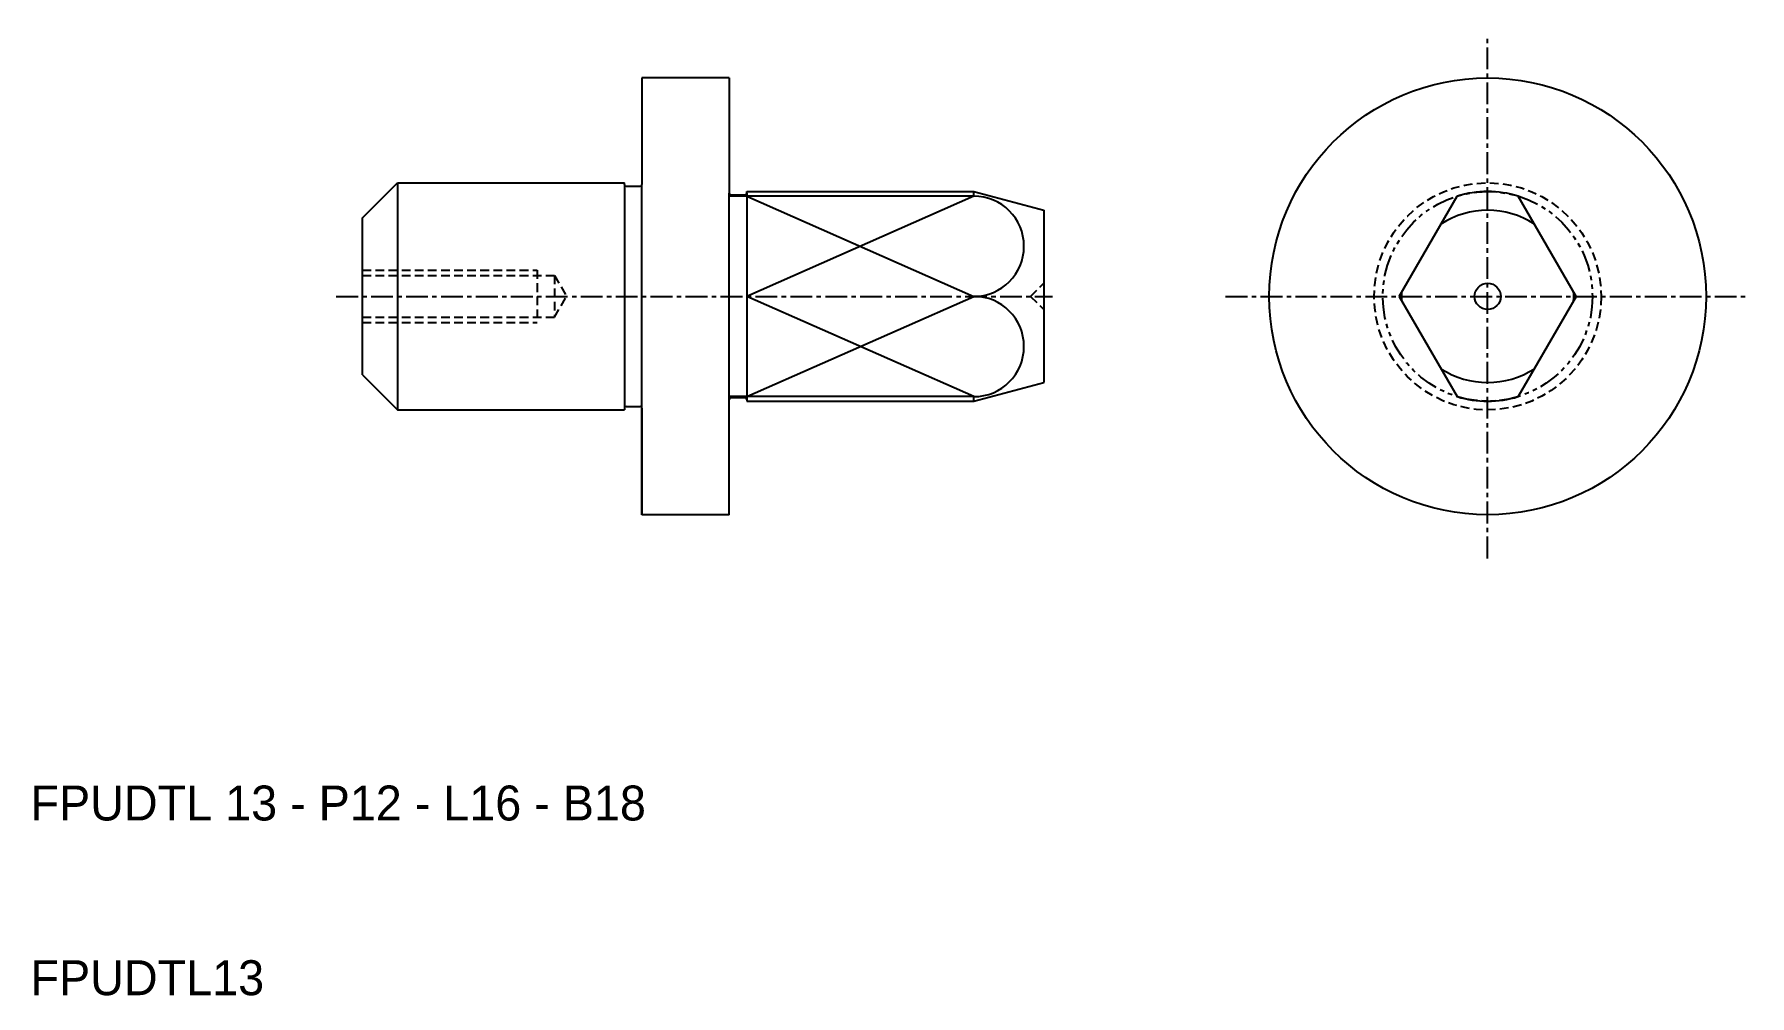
# Model space of a CAD drawing. Extents: x 10.2 to 108.4, y 10 to 65.
import ezdxf

# ---------------------------------------------------------------- set-up
doc = ezdxf.new("R2010")
doc.units = 0
for name, pattern in [('CENTER', [2, 1.25, -0.25, 0.25, -0.25]), ('DASHED', [0.75, 0.5, -0.25]), ('PHANTOM', [2.5, 1.25, -0.25, 0.25, -0.25, 0.25, -0.25])]:
    doc.linetypes.add(name, pattern=pattern)
doc.layers.get('0').update_dxf_attribs({"linetype": 'CONTINUOUS'})
doc.layers.add('CENTER', color=1, linetype='CENTER')

msp = doc.modelspace()

# ---------------------------------------------------------------- linework, layer by layer
at = {"color": 7, "linetype": 'CONTINUOUS'}
for p, q in [((45, 62.5), (45, 56.4)), ((50, 62.5), (45, 62.5)), ((50, 62.5), (50, 55.9)), ((29, 54.5), (31, 56.5)), ((31, 56.5), (44, 56.5)), ((31, 56.5), (31, 43.5)), ((44, 56.4), (44, 56.5)), ((44, 56.4), (44, 43.6)), ((44.1, 56.3), (44.9, 56.3)), ((45, 43.6), (45, 56.4)), ((51, 56), (64, 56)), ((51, 55.9), (51, 56)), ((51, 55.9), (51, 56)), ((64, 56), (68, 54.928)), ((64, 55.739), (64, 56)), ((50, 44.1), (50, 55.9)), ((64, 55.739), (50, 55.739)), ((50.9, 55.8), (50.1, 55.8)), ((51, 55.9), (51, 44.1)), ((88.349, 50), (91.662, 55.739)), ((98.476, 50), (95.162, 55.739)), ((29, 45.5), (29, 54.5)), ((68, 54.928), (68, 45.072)), ((88.349, 50), (91.662, 44.261)), ((98.476, 50), (95.162, 44.261)), ((29, 45.5), (31, 43.5)), ((64, 44.261), (50, 44.261)), ((50.9, 44.2), (50.1, 44.2)), ((64, 44), (68, 45.072)), ((64, 44), (64, 44.261)), ((31, 43.5), (44, 43.5)), ((44, 43.6), (44, 43.5)), ((44.1, 43.7), (44.9, 43.7)), ((45, 37.5), (45, 43.6)), ((45, 43.6), (45, 37.5)), ((50, 37.5), (50, 44.1)), ((51, 44.1), (51, 44)), ((51, 44), (64, 44)), ((50, 37.5), (45, 37.5))]:
    msp.add_line(p, q, dxfattribs=at)
at = {"color": 3, "linetype": 'CONTINUOUS'}
for p, q in [((51, 55.739), (64, 50)), ((64, 55.739), (51, 50)), ((64, 44.261), (51, 50)), ((51, 44.261), (64, 50))]:
    msp.add_line(p, q, dxfattribs=at)
at = {"color": 3, "linetype": 'DASHED'}
for p, q in [((29, 51.5), (39, 51.5)), ((29, 51.194), (40, 51.194)), ((39, 51.5), (39, 48.5)), ((40, 51.194), (40.689, 50)), ((40, 51.194), (40, 48.806)), ((67.25, 50), (68, 50.75)), ((40, 48.806), (40.689, 50)), ((67.25, 50), (68, 49.25)), ((29, 48.806), (40, 48.806)), ((29, 48.5), (39, 48.5))]:
    msp.add_line(p, q, dxfattribs=at)
at = {"color": 7, "linetype": 'CONTINUOUS'}
for radius in [12.5, 0.75]:
    msp.add_circle((93.412, 50), radius, dxfattribs=at)
at = {"color": 3, "linetype": 'DASHED'}
msp.add_circle((93.412, 50), 6.5, dxfattribs=at)
at = {"color": 3, "linetype": 'PHANTOM'}
msp.add_circle((93.412, 50), 6, dxfattribs=at)
at = {"color": 7, "linetype": 'CONTINUOUS'}
for centre, radius, start, end in [((44.1, 56.4), 0.1, 180, 270), ((44.9, 56.4), 0.1, 270, 0), ((93.412, 50), 6, 73.04224, 106.95776), ((50.1, 55.9), 0.1, 180, 270), ((50.9, 55.9), 0.1, 270, 0), ((64, 52.87), 2.87, 270, 90), ((93.412, 50), 4.928, 57.15213, 122.84787), ((93.412, 50), 4.928, 177.15213, 182.84787), ((93.412, 50), 4.928, 357.15213, 2.84787), ((64, 47.13), 2.87, 270, 90), ((93.412, 50), 4.928, 237.15213, 302.84787), ((50.1, 44.1), 0.1, 90, 180), ((50.9, 44.1), 0.1, 0, 90), ((93.412, 50), 6, 253.04224, 286.95776), ((44.1, 43.6), 0.1, 90, 180), ((44.9, 43.6), 0.1, 0, 90)]:
    msp.add_arc(centre, radius, start, end, dxfattribs=at)
at = {"layer": 'CENTER', "color": 1, "linetype": 'CENTER'}
for p, q in [((93.412, 35), (93.412, 65)), ((27.5, 50), (68.5, 50)), ((78.412, 50), (108.412, 50))]:
    msp.add_line(p, q, dxfattribs=at)

# ---------------------------------------------------------------- texts
at = {"color": 7, "linetype": 'CONTINUOUS'}
for s, p in [('FPUDTL 13 - P12 - L16 - B18', (10, 20)), ('FPUDTL13', (10, 10))]:
    msp.add_text(s, height=2, dxfattribs=at).set_placement(p)

doc.saveas('drawing.dxf')
